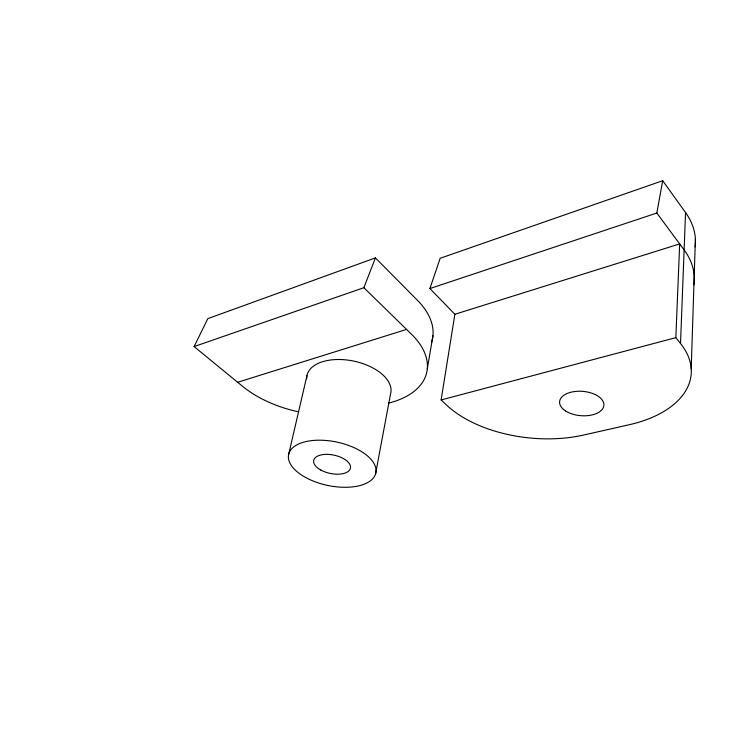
<?xml version="1.0" encoding="UTF-8"?>
<svg xmlns="http://www.w3.org/2000/svg" width="732" height="732" viewBox="0 0 732 732"><rect width="100%" height="100%" fill="white"/><g stroke="black" fill="none" stroke-linecap="round" stroke-linejoin="round"><path stroke-width="1.1" d="M691.209 368.754L695.4 239.025M680.522 343.5L685.555 212.573L662.689 180.713L440.161 258.268L429.913 288.554L454.874 314.275L441.122 399.956L446.273 404.823A106.067 59.969 5.9 0 0 583.624 435.037L629.319 424.706A109.608 62.687 4.3 0 0 680.522 343.5L675.837 337.653L679.68 243.902L454.874 314.275M427.287 368.919L432.941 335.732M693.79 284.83A104.456 65.743 2.8 0 0 684.118 249.905L656.833 213.03L662.689 180.713M375.543 474.007A44.57 22.161 11.9 0 0 316.325 440.261A44.57 22.161 11.9 0 0 304.759 476.999A44.57 22.161 11.9 0 0 375.543 474.007L390.513 394.072A42.804 23.625 11.8 0 0 351.799 360.72A42.804 23.625 11.8 0 0 306.735 378.792M288.554 454.801L306.955 375.699M297.576 411.613A86.513 48.33 13.2 0 1 242.704 386.414L194.09 346.584L363.868 287.703L375.434 257.884L417.624 300.495A86.861 51.514 12.2 0 1 431.532 342.338M194.09 346.584L207.824 318.64L375.434 257.884M429.913 288.554L656.833 213.03M237.653 382.278L406.562 329.409M388.518 403.131L390.623 402.563A88.389 50.417 12.2 0 0 411.485 334.222L363.868 287.703M441.122 399.956L675.837 337.653M685.555 212.573A102.407 66.777 2 0 1 695.135 246.83M320.744 470.008A18.794 9.342 11.9 0 0 350.381 468.453A18.794 9.342 11.9 0 0 325.063 454.398A18.794 9.342 11.9 0 0 320.744 470.008M565.461 410.89A22.235 12.206 4.7 0 0 602.93 408.355A22.235 12.206 4.7 0 0 576.871 391.309A22.235 12.206 4.7 0 0 565.461 410.89"/></g></svg>
